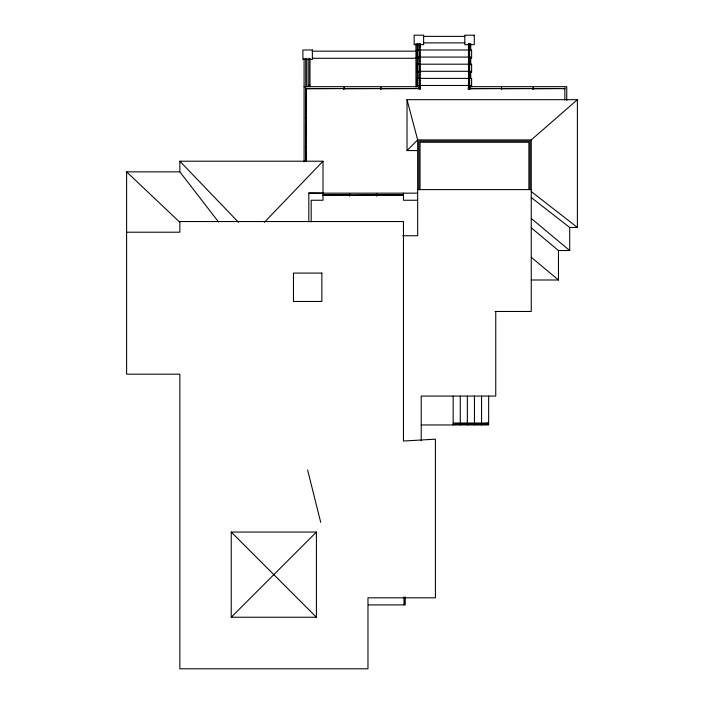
<?xml version="1.0" encoding="UTF-8"?>
<svg xmlns="http://www.w3.org/2000/svg" width="704" height="704" viewBox="0 0 704 704"><rect width="100%" height="100%" fill="white"/><g stroke="black" fill="none" stroke-linecap="round" stroke-linejoin="round"><path stroke-width="1.06" d="M264.378 222.27L323.013 161.207L179.846 161.207L179.846 171.855L218.522 221.936M417.666 150.559L407.018 150.559L417.666 139.911L531.256 139.911L577.394 99.686L577.394 227.471L569.703 227.471L531.256 197.534M231.229 617.241L316.413 532.048L231.229 532.048L231.229 617.241L316.413 617.241L316.413 532.048M308.81 85.043L309.998 84.999M423.526 36.379L464.913 36.379M423.526 42.891L464.913 42.891M419.408 46.658L419.857 46.658M419.408 49.465L419.857 49.914L419.408 49.386M312.268 51.172L416.918 51.172M419.857 55.088L419.373 55.528L419.857 55.009M415.932 57.605L417.12 57.605M312.277 58.274L418 58.274M470.43 58.274L471.618 58.274L471.618 49.993L416.821 49.993L416.821 58.274M419.408 60.711L419.857 61.151L419.408 60.623M419.857 66.326L419.408 66.774L419.857 66.246M419.857 69.142L419.408 69.582L419.857 69.054M419.857 71.949L419.408 72.389L419.857 71.87M418 72.468L416.821 72.468L416.821 64.187L471.618 64.187L471.618 72.468L470.43 72.468M419.857 74.756L419.408 75.205L419.857 74.677M419.408 77.563L419.857 78.012L419.408 77.484M419.408 80.379L419.857 80.379M419.408 85.994L419.857 85.994M304.084 86.671L417.71 86.671L417.71 85.483L470.73 85.483L470.73 86.671M470.43 86.671L566.746 86.671L566.746 100.39M564.881 89.329L564.881 99.836M407.018 150.559L407.018 99.686L577.394 99.686M126.606 232.206L179.846 232.206L179.846 221.549L403.471 221.549L403.471 441.038L435.415 439.164L435.415 597.81L367.972 597.81L367.972 668.8L179.846 668.8L179.846 374.185L126.606 374.185L126.606 171.855L179.846 171.855M417.666 189.605L531.256 189.605M308.81 193.16L417.666 193.16M323.013 194.929L349.184 194.929L323.013 195.149M403.471 194.929L377.3 194.929L403.471 195.149M417.666 200.253L403.471 200.253L403.471 193.16M402.706 235.752L417.666 235.752L417.666 139.911L407.018 99.686M531.256 227.823L558.466 250.545L569.703 250.545L569.703 227.471M531.256 279.998L558.466 279.998L558.466 250.545M495.106 311.476L531.256 311.476L531.256 139.911M453.165 423.078L488.074 423.078L488.074 424.116L453.165 424.116M460.24 423.377L460.24 423.817M467.359 423.377L467.359 423.817M474.426 423.377L474.426 423.817M481.474 423.377L481.474 423.817M421.221 424.961L488.655 424.961L488.655 396.07M368.368 604.903L405.24 604.903L405.24 596.939M323.013 193.16L308.81 193.002L308.81 221.769M531.256 191.541L577.394 227.471M531.256 218.434L569.703 250.545M531.256 257.286L558.466 279.998M126.606 171.855L179.758 222.218M231.229 532.048L316.413 617.241M179.846 161.207L238.48 222.27M307.63 470.026L320.698 522.306M530.068 189.605L530.068 141.099L418.854 141.099L418.854 189.605M528.889 189.605L528.889 142.278L420.033 142.278L420.033 189.605M495.757 311.476L495.757 396.07L421.221 396.07L421.221 440.686M487.476 423.078L487.476 424.116M486.438 423.078L486.438 424.116M481.562 396.07L481.562 424.961M474.461 396.07L474.461 424.961M471.618 86.671L471.618 78.39L416.821 78.39L416.821 86.671M470.73 43.481L470.73 50.072M470.73 64.777L470.73 57.086L417.71 57.086L417.666 64.83M470.73 78.531L470.73 71.289L417.71 71.289L417.666 79.024M469.647 43.481L469.691 89.329M469.313 43.85L469.313 44.29L468.864 43.85M468.468 43.481L468.503 88.106M467.359 396.07L467.359 424.961M460.266 396.07L460.266 424.961M458.33 423.817L457.486 423.377L457.486 423.817L457.864 423.377M453.165 396.07L453.165 424.961M420.226 43.481L420.226 87.701M419.857 43.85L419.857 44.29L419.408 43.85M419.857 46.578L419.857 47.098L419.408 46.578M419.857 80.3L419.857 80.819L419.408 80.3M419.857 85.914L419.857 86.442L419.408 85.914M419.038 43.481L419.038 87.701M417.71 43.481L417.71 50.072M417.12 43.481L417.12 86.654M415.932 43.481L415.932 87.094M404.36 598.4L404.36 598.84M404.36 600.767L404.36 601.207M404.36 603.134L404.36 603.574M404.061 596.939L404.061 604.903M323.013 161.207L323.013 200.253L311.177 200.253L311.177 221.769M309.998 58.274L309.998 86.671M308.81 58.274L308.81 86.671M306.926 58.274L306.926 86.671M306.064 161.471L305.941 147.541L305.941 161.471M305.747 58.274L305.747 86.671M304.084 58.274L304.084 161.85M343.429 88.537L306.557 88.651L343.429 88.537M565.03 88.053L564.353 89.382L565.03 88.053M305.633 87.947L306.442 89.329L305.633 87.947M423.623 35.2L414.154 35.2L414.154 44.669L423.623 44.669L423.623 35.2M474.276 35.2L464.816 35.2L464.816 44.669L474.276 44.669L474.276 35.2M469.313 46.658L468.864 47.098L469.313 46.658M469.313 49.465L468.864 49.914L469.313 49.465M312.365 49.993L302.896 49.993L302.896 59.453L312.365 59.453L312.365 49.993M419.857 52.281L419.408 52.721L419.857 52.281M469.313 52.281L468.864 52.721L469.313 52.281M469.313 55.088L468.864 55.528L469.313 55.088M419.857 57.895L419.408 58.344L419.857 57.816M469.313 57.895L468.864 58.344L469.313 57.895M469.313 60.711L468.864 61.151L469.313 60.711M419.857 63.518L419.408 63.958L419.857 63.518M469.313 63.518L468.864 63.958L469.313 63.518M469.313 66.326L468.864 66.774L469.313 66.326M469.313 69.142L468.864 69.582L469.313 69.142M469.313 71.949L468.864 72.389L469.313 71.949M469.313 74.756L468.864 75.205L469.313 74.756M469.304 77.563L468.855 78.012L469.304 77.563M469.313 80.379L468.864 80.819L469.313 80.379M419.857 83.186L419.408 83.635L419.857 83.107M469.313 83.186L468.864 83.635L469.313 83.186M469.313 85.994L468.864 86.442L469.313 85.994M344.071 87.701L343.886 89.329L344.071 87.701M381.005 87.701L380.82 89.329L381.005 87.701M420.367 87.701L418.889 87.701L418.889 89.329L420.367 89.329L420.367 87.701M469.832 87.701L468.204 87.701L468.204 89.329L469.832 89.329L469.832 87.701M501.538 87.701L501.354 89.329L501.538 87.701M533.157 87.701L532.972 89.329L533.157 87.701M380.362 88.537L344.538 88.651L380.362 88.537M418.334 88.537L381.471 88.651L418.334 88.537M500.896 88.537L470.246 88.651L500.896 88.537M532.514 88.537L502.005 88.651L532.514 88.537M564.274 88.537L533.623 88.651L564.274 88.537M306.064 89.329L305.941 117.33L306.064 89.329M306.557 117.788L305.342 117.973L306.557 117.788M306.064 118.439L305.941 146.432L306.064 118.439M306.557 146.89L305.342 147.074L306.557 146.89M349.809 194.19L349.624 195.897L349.809 194.19M376.851 194.19L376.666 195.897L376.851 194.19M376.226 194.929L350.258 195.149L376.226 194.929M321.86 273.082L293.471 273.082L293.471 301.47L321.86 301.47L321.86 273.082M455.356 423.377L454.978 423.817L455.356 423.377M460.997 423.377L460.618 423.817L460.997 423.377M462.616 423.377L462.238 423.817L462.616 423.377M464.992 423.377L464.605 423.817L464.992 423.377M469.726 423.377L469.348 423.817L469.726 423.377M472.094 423.377L471.715 423.817L472.094 423.377M476.784 423.377L476.406 423.817L476.784 423.377M479.107 423.377L478.729 423.817L479.107 423.377M483.877 423.377L483.498 423.817L483.877 423.377"/></g></svg>
